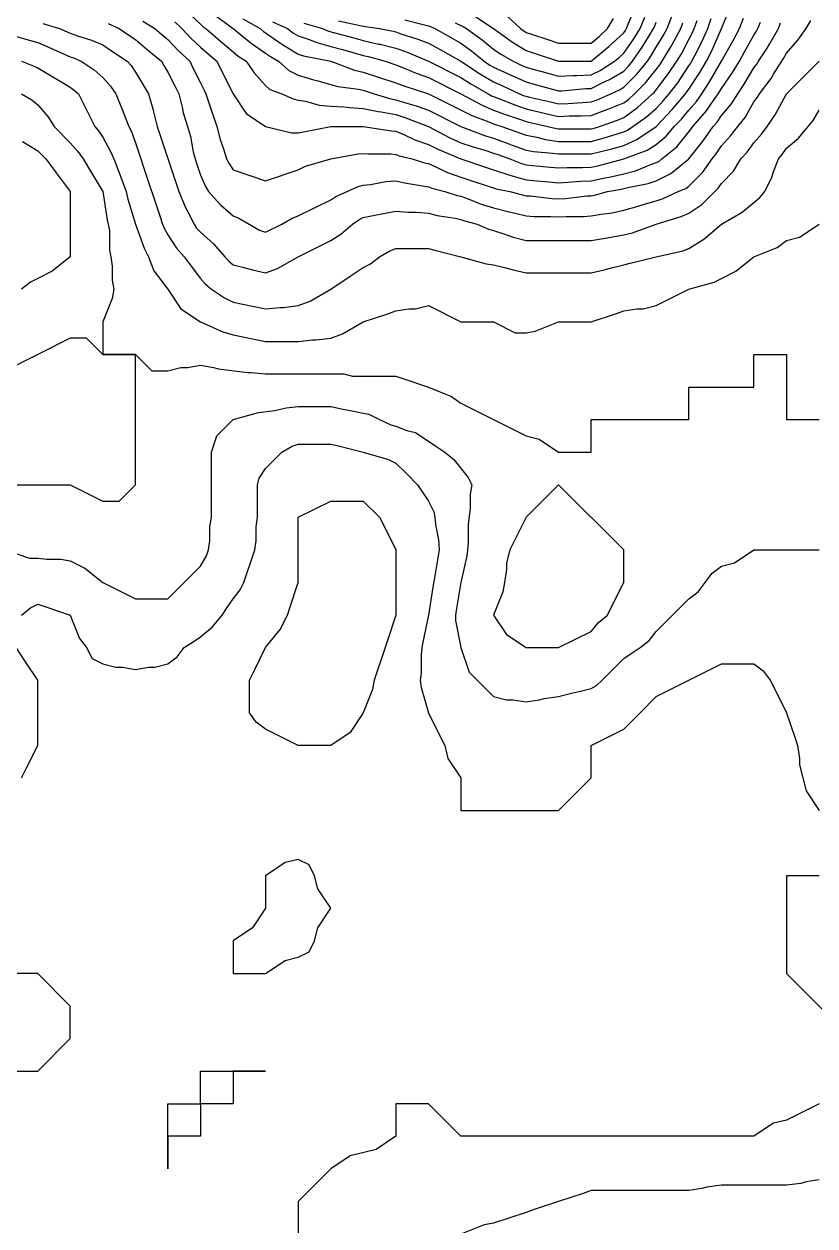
# Model space of a CAD drawing. Header units: inches. Extents: x 794995 to 811195, y 2485918 to 2508058.
# Drawn here: x 806443 to 807171, y 2497566 to 2498673 of the extents above; entities that cross this region are included whole.
import ezdxf

# ---------------------------------------------------------------- set-up
doc = ezdxf.new("R2010")
doc.units = ezdxf.units.IN
doc.header["$MEASUREMENT"] = 0
doc.layers.add('contour', color=7, linetype='Continuous')

msp = doc.modelspace()

# ---------------------------------------------------------------- linework, layer by layer
at = {"layer": 'contour'}
for points in [[(806591.8, 2498685), (806605.2, 2498672.6), (806607.3, 2498670.5), (806610.2, 2498668.4), (806623.6, 2498656.8), (806635.2, 2498646.9), (806640, 2498643.2), (806647.2, 2498638.4), (806654.6, 2498627.8), (806665.2, 2498615.9), (806669.2, 2498612.4), (806680.2, 2498608.4), (806690.5, 2498603.7), (806695.2, 2498602.4), (806701.8, 2498601.7), (806714.6, 2498597.8), (806725.2, 2498597.1), (806737.2, 2498596.4), (806742.5, 2498595.7), (806755.2, 2498595), (806768.8, 2498592), (806771.8, 2498591.7), (806785.2, 2498589.3), (806793.4, 2498586.6), (806815.2, 2498578.4), (806834.8, 2498568), (806845.2, 2498563.4), (806856.3, 2498559.5), (806867.2, 2498556.4), (806875.2, 2498553.8), (806879.2, 2498552.4), (806890.2, 2498548.4), (806900.9, 2498544.1), (806905.2, 2498542.9), (806911.2, 2498542.4), (806927.7, 2498540.9), (806935.2, 2498540.2), (806943, 2498540.5), (806957.3, 2498540.5), (806965.2, 2498540.9), (806971.4, 2498542.2), (806995.2, 2498548.4), (807016.9, 2498556.6), (807025.2, 2498561.7), (807034.3, 2498569.3), (807041.8, 2498578.4), (807048.3, 2498585.2), (807055.2, 2498593.4), (807062.2, 2498601.3), (807067.2, 2498608.4), (807074.2, 2498619.3), (807085.2, 2498638.4), (807095.9, 2498657.6), (807101.8, 2498668.4), (807105.6, 2498678)], [(806618, 2498681.2), (806635.2, 2498668.4), (806651.8, 2498655), (806665.2, 2498645.9), (806669.6, 2498642.8), (806677.2, 2498638.4), (806686.6, 2498629.8), (806695.2, 2498625.5), (806708.5, 2498621.7), (806713.2, 2498620.4), (806725.2, 2498616.9), (806731.8, 2498615), (806750.9, 2498612.6), (806755.2, 2498611.7), (806765.2, 2498608.4), (806780.5, 2498603.7), (806785.2, 2498602.9), (806793.2, 2498600.4), (806804, 2498597.3), (806815.2, 2498593.4), (806845.2, 2498578.4), (806866.9, 2498570.1), (806875.2, 2498567.5), (806889.2, 2498562.4), (806892.3, 2498561.2), (806905.2, 2498556.5), (806912.1, 2498555.3), (806929.7, 2498553.8), (806935.2, 2498553), (806965.2, 2498553), (806971.5, 2498554.7), (806985.5, 2498558), (806995.2, 2498560.9), (807007.2, 2498566.4), (807025.2, 2498578.4), (807039.8, 2498593.8), (807052.2, 2498608.4), (807053.4, 2498610.1), (807055.2, 2498612.6), (807065.4, 2498628.1), (807071.5, 2498638.4), (807076.1, 2498647.5), (807085.2, 2498668.4), (807094, 2498689.5)], [(806732.4, 2498675.6), (806752.3, 2498671.2), (806755.2, 2498670.7), (806757.2, 2498670.4), (806770.2, 2498668.4), (806782.8, 2498666), (806785.2, 2498665.4), (806789.8, 2498663.7), (806805.6, 2498658.8), (806815.2, 2498655), (806825.9, 2498649.1), (806845.2, 2498638.4), (806863.2, 2498626.4), (806875.2, 2498619.3), (806882.7, 2498615.9), (806899.2, 2498608.4), (806903.4, 2498606.6), (806905.2, 2498606.1), (806908.2, 2498605.4), (806927.7, 2498600.9), (806935.2, 2498599.1), (806944, 2498599.5), (806957.3, 2498600.5), (806965.2, 2498600.9), (806970.6, 2498602.9), (806983.2, 2498608.4), (806991.4, 2498612.1), (806995.2, 2498614.4), (807007.2, 2498626.4), (807017, 2498638.4), (807020.3, 2498643.2), (807025.2, 2498651.2), (807031.6, 2498661.9), (807035.2, 2498668.4), (807040.6, 2498682.9)], [(806857.2, 2498680.4), (806875.2, 2498668.4), (806892.7, 2498655.9), (806905.2, 2498648.4), (806912.7, 2498645.9), (806935.2, 2498638.4), (806965.2, 2498638.4), (806981.6, 2498651.9), (806995.2, 2498664.6), (806996.7, 2498666.8), (806997.7, 2498668.4), (806999.4, 2498672.6), (807005.7, 2498687.8)], [(806887.2, 2498680.4), (806900.2, 2498668.4), (806903.1, 2498666.3), (806905.2, 2498665), (806910.2, 2498663.4), (806925.2, 2498658.4), (806935.2, 2498655), (806965.2, 2498655), (806972.4, 2498661.1), (806980.2, 2498668.4), (806985.9, 2498677.6)], [(806460, 2498673.2), (806475.2, 2498668.4), (806485.2, 2498664.1), (806491.8, 2498661.7), (806504.6, 2498657.8), (806515.2, 2498653.4), (806524.2, 2498647.4), (806537.7, 2498638.4), (806541.2, 2498634.4), (806545.2, 2498628.4), (806552.7, 2498615.9), (806557.2, 2498608.4), (806561.3, 2498594.5), (806561.8, 2498591.7), (806565.2, 2498578.4), (806567.7, 2498570.9), (806582.7, 2498525.9), (806585.2, 2498518.4), (806591, 2498504.2), (806593.2, 2498500.4), (806599.2, 2498488.4), (806601.6, 2498484.8), (806605.2, 2498480.9), (806617.2, 2498470.4), (806627.7, 2498458.4), (806631.2, 2498454.4), (806635.2, 2498450.9), (806645.2, 2498448.4), (806653.2, 2498446.4), (806665.2, 2498443.4), (806676.1, 2498447.5), (806695.2, 2498458.4), (806725.2, 2498473.4), (806734.4, 2498479.1), (806745.2, 2498488.4), (806751.2, 2498492.4), (806755.2, 2498494.4), (806762.7, 2498495.9), (806775.2, 2498498.4), (806785.2, 2498500.4), (806796.1, 2498499.3), (806804.2, 2498499.3), (806815.2, 2498498.4), (806823.2, 2498496.4), (806839.7, 2498493.8), (806845.2, 2498492.6), (806848.3, 2498491.5), (806860.2, 2498488.4), (806870.5, 2498483.7), (806875.2, 2498482.4), (806883.7, 2498479.8), (806893.2, 2498476.4), (806905.2, 2498473.4), (806965.2, 2498473.4), (806978, 2498475.5), (806983.2, 2498476.4), (806995.2, 2498478.4), (807003.2, 2498480.4), (807025.2, 2498488.4), (807048.1, 2498495.4), (807055.2, 2498498.4), (807067.2, 2498506.4), (807079.2, 2498518.4), (807082.2, 2498521.4), (807085.2, 2498525.9), (807096.4, 2498537.1), (807103.2, 2498548.4), (807108.8, 2498554.7), (807115.2, 2498563.4), (807122.2, 2498571.3), (807127.2, 2498578.4), (807134.6, 2498588.9), (807145.2, 2498608.4), (807175.2, 2498638.4)], [(806520, 2498673.2), (806530.2, 2498668.4), (806539.2, 2498662.4), (806545.2, 2498658.4), (806556.1, 2498649.3), (806569.2, 2498638.4), (806571.4, 2498634.6), (806575.2, 2498628.4), (806581.8, 2498615), (806585.2, 2498608.4), (806588.5, 2498595), (806589, 2498592.2), (806593.2, 2498578.4), (806595.9, 2498569.1), (806598.5, 2498555), (806600.2, 2498548.4), (806601.4, 2498544.6), (806605.2, 2498533.4), (806609.8, 2498523), (806612.7, 2498518.4), (806623.2, 2498506.4), (806635.2, 2498495.9), (806640.6, 2498493.8), (806659.7, 2498482.9), (806665.2, 2498480.9), (806680.2, 2498488.4), (806689.7, 2498493.8), (806695.2, 2498495.9), (806725.2, 2498510.9), (806729.8, 2498513.7), (806740.2, 2498518.4), (806750.5, 2498523), (806755.2, 2498524.4), (806761.8, 2498525), (806775.9, 2498527.6), (806785.2, 2498528.4), (806793.2, 2498526.4), (806809.7, 2498523.8), (806815.2, 2498522.6), (806818.2, 2498521.4), (806830.2, 2498518.4), (806841.6, 2498514.8), (806845.2, 2498514.1), (806851.8, 2498511.7), (806863.7, 2498506.9), (806875.2, 2498503.4), (806887.2, 2498500.4), (806895.2, 2498498.4), (806905.2, 2498495.9), (806912.2, 2498495.4), (806928.1, 2498495.4), (806935.2, 2498495), (806942.2, 2498495.4), (806958.1, 2498495.4), (806965.2, 2498495.9), (806974.4, 2498497.6), (806984.6, 2498498.9), (806995.2, 2498501.2), (807008.5, 2498505), (807013.2, 2498506.4), (807025.2, 2498509.8), (807031.5, 2498512), (807045.2, 2498518.4), (807052.3, 2498521.2), (807055.2, 2498523.4), (807067.7, 2498535.9), (807076.6, 2498548.4), (807080.4, 2498553.2), (807085.2, 2498560.4), (807093.7, 2498569.8), (807100.2, 2498578.4), (807107, 2498586.5), (807115.2, 2498600.9), (807118.3, 2498605.2), (807120.2, 2498608.4), (807130.9, 2498622.6), (807133.2, 2498626.4), (807140.9, 2498638.4), (807142.5, 2498641), (807145.2, 2498645.9), (807155.7, 2498657.8), (807163.2, 2498668.4), (807167.7, 2498675.9)], [(806552.1, 2498675.3), (806563.2, 2498668.4), (806569.7, 2498662.9), (806575.2, 2498658.4), (806584.8, 2498648), (806595.2, 2498638.4), (806598.5, 2498631.7), (806605.2, 2498618.4), (806608.5, 2498611.7), (806610.2, 2498608.4), (806612.7, 2498600.9), (806620.2, 2498578.4), (806623.2, 2498566.4), (806626.6, 2498556.9), (806629.2, 2498548.4), (806631.2, 2498544.4), (806635.2, 2498538.4), (806665.2, 2498528.4), (806695.2, 2498538.4), (806701.8, 2498541.7), (806725.2, 2498548.4), (806750.5, 2498553), (806755.2, 2498553.4), (806759.8, 2498553), (806780.5, 2498553), (806785.2, 2498552.6), (806788.2, 2498551.4), (806800.2, 2498548.4), (806811.6, 2498544.8), (806815.2, 2498544.1), (806822.7, 2498540.9), (806832.7, 2498535.9), (806845.2, 2498531.7), (806855.2, 2498528.4), (806870.2, 2498523.4), (806875.2, 2498521.7), (806877.7, 2498520.9), (806890.2, 2498518.4), (806905.2, 2498514.6), (806909.2, 2498514.4), (806928.8, 2498512), (806935.2, 2498511.7), (806941.5, 2498512), (806961.2, 2498514.4), (806965.2, 2498514.6), (806968.3, 2498515.2), (806980.2, 2498518.4), (806992.9, 2498520.6), (806995.2, 2498521.1), (806998.9, 2498522.1), (807017.7, 2498525.9), (807025.2, 2498528.4), (807038.5, 2498535), (807055.2, 2498548.4), (807068.5, 2498565), (807077.7, 2498578.4), (807081.2, 2498582.4), (807085.2, 2498588.4), (807094.4, 2498599.1), (807100.2, 2498608.4), (807106.3, 2498617.3), (807115.2, 2498632.4), (807117.8, 2498635.8), (807119.4, 2498638.4), (807127.2, 2498650.4), (807129.6, 2498654), (807137.7, 2498668.4), (807139.7, 2498673.8)], [(806581.4, 2498674.6), (806588, 2498668.4), (806596.3, 2498659.5), (806605.2, 2498651.2), (806612.1, 2498645.3), (806620.2, 2498638.4), (806625.2, 2498628.4), (806635.2, 2498608.4), (806647.2, 2498590.4), (806665.2, 2498578.4), (806689.2, 2498572.4), (806695.2, 2498572.4), (806700.2, 2498573.4), (806725.2, 2498578.4), (806755.2, 2498578.4), (806781.2, 2498574.4), (806785.2, 2498574.1), (806792.7, 2498570.9), (806802.7, 2498565.9), (806815.2, 2498561.7), (806824, 2498557.3), (806845.2, 2498548.4), (806867.7, 2498540.9), (806875.2, 2498538.4), (806890.2, 2498533.4), (806905.2, 2498529.3), (806915.2, 2498528.4), (806926.2, 2498527.4), (806935.2, 2498526.5), (806943.7, 2498526.9), (806955.6, 2498528), (806965.2, 2498528.4), (806977.8, 2498531), (806981.8, 2498531.7), (806995.2, 2498534.7), (807005.9, 2498537.6), (807020.2, 2498543.4), (807025.2, 2498545), (807027.4, 2498546.1), (807030.2, 2498548.4), (807044, 2498559.5), (807055.2, 2498573.4), (807057.4, 2498576.1), (807058.9, 2498578.4), (807071.2, 2498592.4), (807075.2, 2498598.4), (807082.2, 2498608.4), (807083.3, 2498610.2), (807085.2, 2498613.4), (807095.5, 2498628), (807101.8, 2498638.4), (807106.6, 2498646.9), (807115.2, 2498662.4), (807117.6, 2498666), (807118.9, 2498668.4), (807121.2, 2498674.4)], [(806644.3, 2498677.5), (806660.2, 2498668.4), (806662.9, 2498666.1), (806665.2, 2498664.6), (806677.2, 2498656.4), (806680.7, 2498653.9), (806695.2, 2498645), (806700.2, 2498643.4), (806725.2, 2498638.4), (806747, 2498630.2), (806755.2, 2498628.4), (806785.2, 2498618.4), (806792.4, 2498615.6), (806815.2, 2498608.4), (806855.2, 2498588.4), (806870.9, 2498582.6), (806875.2, 2498580.9), (806877, 2498580.2), (806882.7, 2498578.4), (806899.2, 2498572.4), (806905.2, 2498570.2), (806915.2, 2498568.4), (806923.2, 2498566.4), (806935.2, 2498564.5), (806965.2, 2498564.5), (806976.1, 2498567.5), (806988.1, 2498571.3), (806995.2, 2498573.4), (806998.6, 2498574.9), (807003.7, 2498578.4), (807016.3, 2498587.2), (807025.2, 2498595), (807031.6, 2498601.9), (807037.2, 2498608.4), (807044.9, 2498618.6), (807055.2, 2498634.1), (807056.9, 2498636.6), (807057.9, 2498638.4), (807060.6, 2498643.8), (807067.2, 2498656.4), (807072.7, 2498668.4), (807075.8, 2498677.7)], [(806671.6, 2498674.8), (806685.2, 2498668.4), (806691, 2498664.2), (806695.2, 2498661.7), (806705.2, 2498658.4), (806712.3, 2498655.5), (806725.2, 2498652), (806735.9, 2498649.1), (806747.7, 2498645.9), (806755.2, 2498643.8), (806759.6, 2498642.8), (806775.2, 2498638.4), (806785.2, 2498635), (806790.6, 2498632.9), (806804, 2498627.3), (806815.2, 2498623.4), (806845.2, 2498608.4), (806864.6, 2498597.8), (806875.2, 2498593.4), (806886.1, 2498589.3), (806898.1, 2498585.4), (806905.2, 2498583), (806908.9, 2498582.1), (806925.2, 2498578.4), (806933.2, 2498576.4), (806935.2, 2498576.1), (806965.2, 2498576.1), (806967, 2498576.5), (806972.7, 2498578.4), (806989.4, 2498584.2), (806995.2, 2498586.5), (807007.8, 2498595.7), (807021.8, 2498608.4), (807023.5, 2498610), (807025.2, 2498612.1), (807036.5, 2498627), (807044.2, 2498638.4), (807048.3, 2498645.2), (807055.2, 2498658.4), (807058.6, 2498664.9), (807060.2, 2498668.4), (807062.7, 2498675.9)], [(806700.3, 2498673.5), (806717.7, 2498668.4), (806723, 2498666.2), (806728.9, 2498664.6), (806746.6, 2498659.8), (806755.2, 2498657.5), (806769.3, 2498654.2), (806770.8, 2498654), (806785.2, 2498650.4), (806794, 2498647.3), (806815.2, 2498638.4), (806845.2, 2498623.4), (806854.3, 2498617.5), (806870.2, 2498608.4), (806873.4, 2498606.6), (806875.2, 2498605.9), (806879.2, 2498604.4), (806894.9, 2498598.1), (806905.2, 2498594.5), (806918.3, 2498591.5), (806923.2, 2498590.4), (806935.2, 2498587.6), (806944.8, 2498588), (806955.6, 2498588), (806965.2, 2498588.4), (806979.7, 2498593.8), (806981.3, 2498594.5), (806995.2, 2498600.2), (806999.9, 2498603.6), (807005.2, 2498608.4), (807015.2, 2498618.4), (807025.2, 2498630.9), (807028.4, 2498635.1), (807030.6, 2498638.4), (807038.5, 2498651.7), (807039.8, 2498653.8), (807047.7, 2498668.4), (807049.7, 2498673.8)], [(806793.4, 2498676.6), (806811.6, 2498671.9), (806815.2, 2498671.1), (806817.1, 2498670.3), (806821.2, 2498668.4), (806836.6, 2498659.8), (806845.2, 2498655), (806854.8, 2498648), (806866.6, 2498638.4), (806871.7, 2498634.9), (806875.2, 2498632.9), (806885.2, 2498628.4), (806892, 2498625.2), (806905.2, 2498619.3), (806913.7, 2498616.9), (806935.2, 2498611.1), (806938, 2498611.2), (806960.4, 2498613.2), (806965.2, 2498613.4), (806975.2, 2498618.4), (806982, 2498621.5), (806995.2, 2498629.4), (806999.7, 2498633.9), (807003.3, 2498638.4), (807012.2, 2498651.3), (807018.5, 2498661.7), (807022.7, 2498668.4), (807023.4, 2498670.1), (807025.2, 2498674.4)], [(806839.7, 2498673.8), (806845.2, 2498671.4), (806847.2, 2498670.4), (806850.2, 2498668.4), (806864.8, 2498658), (806875.2, 2498649.6), (806881.8, 2498645), (806893.2, 2498638.4), (806901.4, 2498634.6), (806905.2, 2498632.9), (806912.7, 2498630.9), (806924.4, 2498627.6), (806935.2, 2498624.7), (806948.2, 2498625.3), (806952.1, 2498625.3), (806965.2, 2498625.9), (806973.5, 2498630), (806986.6, 2498638.4), (806991.3, 2498642.2), (806995.2, 2498645.9), (807004.4, 2498659.1), (807010.2, 2498668.4), (807014.6, 2498678.9)], [(806431.2, 2498662.4), (806445.2, 2498658.4), (806455.2, 2498655.5), (806467.2, 2498650.4), (806485.2, 2498642.6), (806488.3, 2498641.5), (806495.2, 2498638.4), (806507.2, 2498630.4), (806515.2, 2498623.4), (806522.2, 2498615.4), (806527.2, 2498608.4), (806532.3, 2498595.5), (806535.2, 2498588.4), (806539.2, 2498578.4), (806541.2, 2498574.4), (806545.2, 2498563.4), (806548.9, 2498552.1), (806550.2, 2498548.4), (806552.7, 2498540.9), (806567.7, 2498495.9), (806570.2, 2498488.4), (806571.6, 2498484.8), (806575.2, 2498478.4), (806583.2, 2498466.4), (806590.2, 2498458.4), (806596.6, 2498449.8), (806605.2, 2498438.4), (806609.8, 2498433), (806615.2, 2498428.4), (806627.2, 2498420.4), (806635.2, 2498416.4), (806665.2, 2498410.4), (806678.5, 2498411.7), (806681.8, 2498411.7), (806695.2, 2498413.4), (806706.1, 2498417.5), (806725.2, 2498428.4), (806743.2, 2498440.4), (806755.2, 2498448.4), (806761.8, 2498451.7), (806770.2, 2498458.4), (806779.7, 2498463.8), (806785.2, 2498465.9), (806815.2, 2498465.9), (806821.2, 2498464.4), (806845.2, 2498458.4), (806868.5, 2498451.7), (806875.2, 2498450.9), (806885.2, 2498448.4), (806893.2, 2498446.4), (806905.2, 2498443.4), (806965.2, 2498443.4), (806977.2, 2498446.4), (806985.2, 2498448.4), (806995.2, 2498450.9), (807001.2, 2498452.4), (807025.2, 2498458.4), (807049.7, 2498463.8), (807055.2, 2498465.9), (807069, 2498474.5), (807085.2, 2498488.4), (807104.2, 2498499.3), (807115.2, 2498508.4), (807120.6, 2498512.9), (807125.2, 2498518.4), (807131.8, 2498531.7), (807133.2, 2498536.4), (807137.7, 2498548.4), (807141.2, 2498552.4), (807145.2, 2498558.4), (807156.1, 2498567.5), (807165.2, 2498578.4), (807169.7, 2498583.8), (807175.2, 2498593.4)], [(806440.2, 2498638.4), (806450.9, 2498634.1), (806455.2, 2498632.4), (806485.2, 2498614.4), (806488.7, 2498611.9), (806492.7, 2498608.4), (806507.7, 2498578.4), (806511.2, 2498574.4), (806515.2, 2498568.4), (806522.2, 2498555.4), (806525.2, 2498548.4), (806531, 2498534.2), (806531.8, 2498531.7), (806536.6, 2498518.4), (806538.1, 2498511.3), (806545.2, 2498488.4), (806553.2, 2498466.4), (806557.2, 2498458.4), (806562.3, 2498445.5), (806575.2, 2498428.4), (806587.2, 2498410.4), (806605.2, 2498398.4), (806625.9, 2498389.1), (806635.2, 2498386.4), (806665.2, 2498380.4), (806695.2, 2498380.4), (806708.5, 2498381.7), (806711.8, 2498381.7), (806725.2, 2498383.4), (806736.1, 2498387.5), (806755.2, 2498398.4), (806777.7, 2498405.9), (806785.2, 2498408.4), (806797.2, 2498410.4), (806803.2, 2498410.4), (806815.2, 2498413.4), (806845.2, 2498398.4), (806875.2, 2498398.4), (806895.2, 2498388.4), (806905.2, 2498388.4), (806913.7, 2498389.8), (806935.2, 2498398.4), (806965.2, 2498398.4), (806987.7, 2498405.9), (806995.2, 2498408.4), (807007.2, 2498410.4), (807013.2, 2498410.4), (807025.2, 2498413.4), (807055.2, 2498428.4), (807078.5, 2498435), (807085.2, 2498438.4), (807098.5, 2498445), (807115.2, 2498458.4), (807136.6, 2498466.9), (807145.2, 2498473.4), (807157.2, 2498476.4), (807175.2, 2498488.4)], [(806440.2, 2498608.4), (806449.7, 2498602.9), (806455.2, 2498598.4), (806464.4, 2498587.6), (806470.2, 2498578.4), (806485.2, 2498563.4), (806492.2, 2498555.4), (806497.2, 2498548.4), (806503.9, 2498537.1), (806515.2, 2498518.4), (806519.2, 2498492.4), (806520.2, 2498488.4), (806521.2, 2498482.4), (806521.2, 2498464.4), (806522.7, 2498458.4), (806523.7, 2498449.8), (806523.7, 2498436.9), (806525.2, 2498428.4), (806523.7, 2498419.8), (806515.2, 2498398.4), (806515.2, 2498368.4), (806545.2, 2498368.4), (806560.2, 2498353.4), (806575.2, 2498353.4), (806587.2, 2498356.4), (806593.2, 2498356.4), (806605.2, 2498358.4), (806617.2, 2498356.4), (806621.8, 2498355), (806648.5, 2498351.7), (806651.8, 2498351.7), (806665.2, 2498350.4), (806737.2, 2498350.4), (806745.2, 2498348.4), (806785.2, 2498348.4), (806792.7, 2498345.9), (806815.2, 2498338.4), (806836.6, 2498329.8), (806845.2, 2498323.4), (806905.2, 2498293.4), (806917.2, 2498290.4), (806935.2, 2498278.4), (806965.2, 2498278.4), (806965.2, 2498308.4), (807025.2, 2498308.4), (807055.2, 2498308.4), (807055.2, 2498338.4), (807085.2, 2498338.4), (807115.2, 2498338.4), (807115.2, 2498368.4), (807145.2, 2498368.4), (807145.2, 2498308.4), (807175.2, 2498308.4)], [(806441.3, 2498564.5), (806455.2, 2498555.9), (806462.7, 2498548.4), (806472.3, 2498535.5), (806485.2, 2498518.4), (806485.2, 2498458.4), (806468.5, 2498445), (806455.2, 2498438.4), (806448.5, 2498435), (806440.2, 2498428.4)], [(806425.2, 2498188.4), (806447.7, 2498180.9), (806455.2, 2498180.9), (806463.7, 2498179.8), (806476.6, 2498179.8), (806485.2, 2498178.4), (806498.5, 2498171.7), (806515.2, 2498158.4), (806545.2, 2498143.4), (806575.2, 2498143.4), (806590.2, 2498158.4), (806605.2, 2498173.4), (806610.6, 2498182.9), (806612.7, 2498188.4), (806613.7, 2498196.9), (806613.7, 2498209.8), (806615.2, 2498218.4), (806615.2, 2498278.4), (806620.2, 2498293.4), (806635.2, 2498308.4), (806658.5, 2498315), (806673.7, 2498316.9), (806684.2, 2498319.3), (806695.2, 2498320.4), (806725.2, 2498320.4), (806735.2, 2498318.4), (806747.7, 2498315.9), (806755.2, 2498314.4), (806760.2, 2498313.4), (806770.2, 2498308.4), (806780.5, 2498303.7), (806785.2, 2498302.4), (806795.2, 2498298.4), (806803.2, 2498296.4), (806821.2, 2498284.4), (806830.2, 2498278.4), (806838.5, 2498271.7), (806851.8, 2498255), (806855.2, 2498248.4), (806853.7, 2498239.8), (806853.7, 2498226.9), (806851.8, 2498211.7), (806851.8, 2498195), (806851.2, 2498188.4), (806850.6, 2498182.9), (806845.2, 2498158.4), (806840.9, 2498132.6), (806840.2, 2498128.4), (806840.2, 2498123.4), (806845.2, 2498098.4), (806852.7, 2498075.9), (806875.2, 2498053.4), (806887.2, 2498050.4), (806893.2, 2498050.4), (806905.2, 2498048.4), (806917.2, 2498050.4), (806921.8, 2498051.7), (806935.2, 2498053.4), (806947.2, 2498056.4), (806955.2, 2498058.4), (806965.2, 2498060.9), (806970.2, 2498063.4), (806975.2, 2498068.4), (806985.2, 2498078.4), (806995.2, 2498088.4), (807001.2, 2498092.4), (807010.2, 2498098.4), (807018.5, 2498105), (807025.2, 2498113.4), (807040.2, 2498128.4), (807055.2, 2498143.4), (807063.7, 2498149.8), (807070.2, 2498158.4), (807076.6, 2498166.9), (807085.2, 2498173.4), (807097.2, 2498176.4), (807115.2, 2498188.4), (807175.2, 2498188.4)], [(806440.2, 2498128.4), (806448.5, 2498135), (806455.2, 2498138.4), (806462.7, 2498135.9), (806485.2, 2498128.4), (806493.7, 2498106.9), (806500.2, 2498098.4), (806505.2, 2498088.4), (806515.2, 2498083.4), (806527.2, 2498080.4), (806533.2, 2498080.4), (806545.2, 2498078.4), (806557.2, 2498080.4), (806563.2, 2498080.4), (806575.2, 2498083.4), (806583.7, 2498089.8), (806590.2, 2498098.4), (806599.2, 2498104.4), (806605.2, 2498108.4), (806616.1, 2498117.5), (806625.2, 2498128.4), (806629.2, 2498134.4), (806635.2, 2498143.4), (806641.8, 2498151.7), (806645.2, 2498158.4), (806655.2, 2498188.4), (806656.6, 2498196.9), (806656.6, 2498209.8), (806657.7, 2498218.4), (806657.7, 2498248.4), (806659.2, 2498254.4), (806665.2, 2498263.4), (806680.2, 2498278.4), (806689.7, 2498283.8), (806695.2, 2498285.9), (806725.2, 2498285.9), (806731.2, 2498284.4), (806755.2, 2498278.4), (806778.5, 2498271.7), (806785.2, 2498268.4), (806795.2, 2498258.4), (806805.2, 2498248.4), (806809.2, 2498242.4), (806815.2, 2498233.4), (806820.2, 2498223.4), (806821.2, 2498218.4), (806821.8, 2498211.7), (806824.4, 2498197.6), (806825.2, 2498188.4), (806821.2, 2498164.4), (806819.4, 2498154.1), (806815.2, 2498128.4), (806810.2, 2498103.4), (806809.2, 2498098.4), (806808.5, 2498091.7), (806808.5, 2498075), (806807.7, 2498068.4), (806808.5, 2498061.7), (806815.2, 2498038.4), (806825.2, 2498018.4), (806830.2, 2498008.4), (806833.2, 2497996.4), (806845.2, 2497978.4), (806845.2, 2497948.4), (806935.2, 2497948.4), (806965.2, 2497978.4), (806965.2, 2498008.4), (806995.2, 2498023.4), (807010.2, 2498038.4), (807025.2, 2498053.4), (807055.2, 2498068.4), (807085.2, 2498083.4), (807115.2, 2498083.4), (807123.7, 2498076.9), (807130.2, 2498068.4), (807135.2, 2498058.4), (807145.2, 2498038.4), (807152.7, 2498015.9), (807155.2, 2498008.4), (807157.2, 2497996.4), (807157.2, 2497990.4), (807163.2, 2497966.4), (807175.2, 2497948.4)], [(806440.2, 2497978.4), (806445.2, 2497988.4), (806455.2, 2498008.4), (806455.2, 2498068.4), (806443.2, 2498086.4), (806435.2, 2498098.4)], [(807175.2, 2497888.4), (807145.2, 2497888.4), (807145.2, 2497858.4), (807145.2, 2497798.4), (807235.2, 2497708.4)], [(806425.2, 2497708.4), (806455.2, 2497708.4), (806485.2, 2497738.4), (806485.2, 2497768.4), (806455.2, 2497798.4), (806425.2, 2497798.4)], [(807175.2, 2497678.4), (807145.2, 2497663.4), (807133.2, 2497660.4), (807115.2, 2497648.4), (806845.2, 2497648.4), (806815.2, 2497678.4), (806785.2, 2497678.4), (806785.2, 2497648.4), (806767.2, 2497636.4), (806743.2, 2497630.4), (806725.2, 2497618.4), (806695.2, 2497588.4), (806695.2, 2497558.4)], [(807175.2, 2497608.4), (807163.2, 2497606.4), (807158.5, 2497605), (807145.2, 2497603.4), (807085.2, 2497603.4), (807071.8, 2497601.7), (807067.2, 2497600.4), (807055.2, 2497598.4), (806965.2, 2497598.4), (806957.7, 2497595.9), (806935.2, 2497588.4), (806912.7, 2497580.9), (806905.2, 2497578.4), (806875.2, 2497568.4), (806866.6, 2497566.9), (806845.2, 2497558.4)]]:
    msp.add_lwpolyline(points, dxfattribs=at)
for points in [[(806515.2, 2498233.4), (806530.2, 2498233.4), (806545.2, 2498248.4), (806545.2, 2498368.4), (806515.2, 2498368.4), (806500.2, 2498383.4), (806485.2, 2498383.4), (806455.2, 2498368.4), (806395.2, 2498338.4), (806395.2, 2498278.4), (806425.2, 2498248.4), (806485.2, 2498248.4)], [(806965.2, 2498113.4), (806971.8, 2498121.7), (806980.2, 2498128.4), (806985.2, 2498138.4), (806995.2, 2498158.4), (806995.2, 2498188.4), (806935.2, 2498248.4), (806905.2, 2498218.4), (806895.2, 2498198.4), (806890.2, 2498188.4), (806887.2, 2498176.4), (806887.2, 2498170.4), (806885.2, 2498158.4), (806883.7, 2498149.8), (806875.2, 2498128.4), (806887.2, 2498110.4), (806905.2, 2498098.4), (806935.2, 2498098.4)], [(806725.2, 2498008.4), (806695.2, 2498008.4), (806665.2, 2498023.4), (806656.6, 2498029.8), (806650.2, 2498038.4), (806650.2, 2498068.4), (806655.2, 2498078.4), (806665.2, 2498098.4), (806678.5, 2498115), (806685.2, 2498128.4), (806687.7, 2498135.9), (806695.2, 2498158.4), (806695.2, 2498218.4), (806725.2, 2498233.4), (806755.2, 2498233.4), (806770.2, 2498218.4), (806775.2, 2498208.4), (806785.2, 2498188.4), (806785.2, 2498128.4), (806777.7, 2498105.9), (806775.2, 2498098.4), (806765.2, 2498068.4), (806763.7, 2498059.8), (806755.2, 2498038.4), (806743.2, 2498020.4)], [(806695.2, 2497813.4), (806705.2, 2497818.4), (806710.2, 2497828.4), (806713.2, 2497840.4), (806725.2, 2497858.4), (806713.2, 2497876.4), (806710.2, 2497888.4), (806705.2, 2497898.4), (806695.2, 2497903.4), (806683.2, 2497900.4), (806665.2, 2497888.4), (806665.2, 2497858.4), (806653.2, 2497840.4), (806635.2, 2497828.4), (806635.2, 2497798.4), (806665.2, 2497798.4), (806683.2, 2497810.4)], [(806575.2, 2497618.4), (806575.2, 2497678.4), (806605.2, 2497678.4), (806605.2, 2497708.4), (806665.2, 2497708.4), (806635.2, 2497708.4), (806635.2, 2497678.4), (806605.2, 2497678.4), (806605.2, 2497648.4), (806575.2, 2497648.4)]]:
    msp.add_lwpolyline(points, close=True, dxfattribs=at)

doc.saveas('drawing.dxf')
